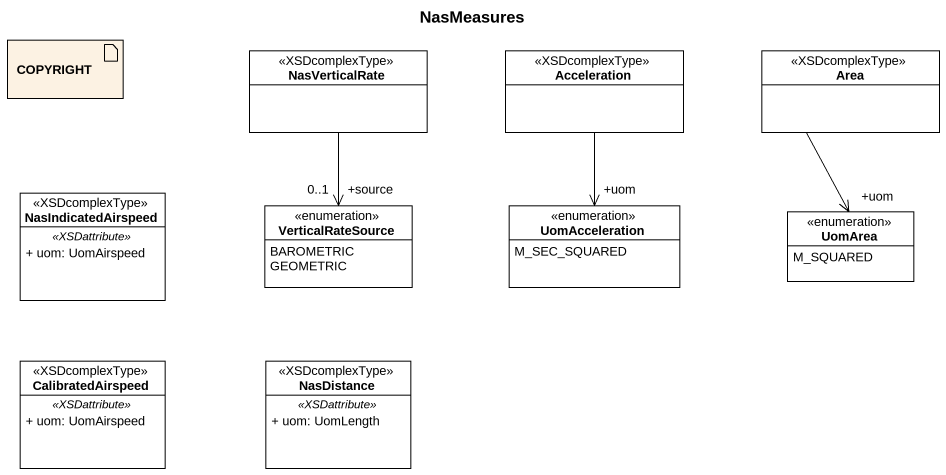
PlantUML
@startuml
title NasMeasures
allowmixing
hide circle
hide empty members
skinparam classAttributeIconSize 0
artifact COPYRIGHT #FCF2E3
class NasVerticalRate <<XSDcomplexType>>
class Acceleration <<XSDcomplexType>>
class Area <<XSDcomplexType>>
class NasIndicatedAirspeed <<XSDcomplexType>> {
  .. <<XSDattribute>> ..
  + uom: UomAirspeed
}
enum VerticalRateSource {
  BAROMETRIC
  GEOMETRIC
}
enum UomAcceleration {
  M_SEC_SQUARED
}
enum UomArea {
  M_SQUARED
}
class CalibratedAirspeed <<XSDcomplexType>> {
  .. <<XSDattribute>> ..
  + uom: UomAirspeed
}
class NasDistance <<XSDcomplexType>> {
  .. <<XSDattribute>> ..
  + uom: UomLength
}
NasVerticalRate --> "+source\n0..1" VerticalRateSource
Acceleration --> "+uom" UomAcceleration
Area --> "+uom" UomArea
@enduml
